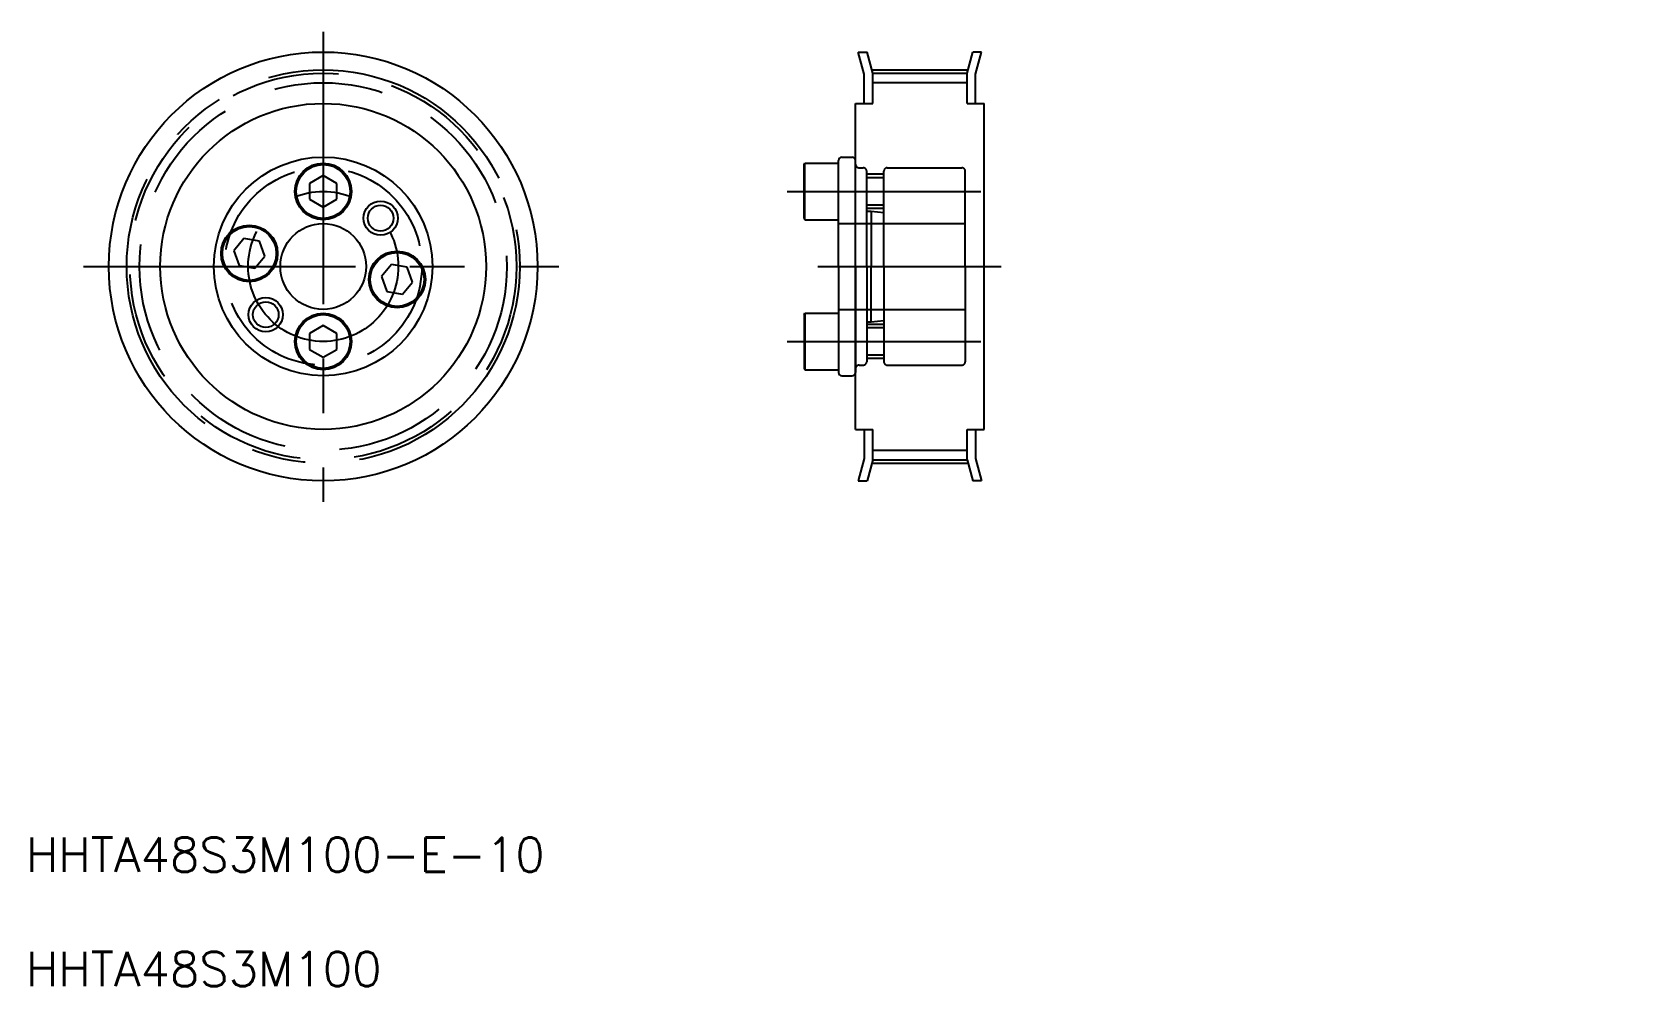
# Model space of a CAD drawing. Extents: x 16 to 201, y 18 to 129.
import ezdxf

# ---------------------------------------------------------------- set-up
doc = ezdxf.new("R2010")
doc.units = 0
doc.header["$PDMODE"] = 1
doc.linetypes.add('CENTER', pattern=[50.8, 31.75, -6.35, 6.35, -6.35])
doc.linetypes.add('DASHED', pattern=[19.05, 12.7, -6.35])
doc.layers.get('0').update_dxf_attribs({"linetype": 'CONTINUOUS'})
doc.layers.add('CENTER', color=1, linetype='CENTER')
doc.styles.add('MISUMI', font='txt.shx')

# ---------------------------------------------------------------- blocks, each defined once
blk = doc.blocks.new('*U5')
at = {"color": 7, "linetype": 'CONTINUOUS', "style": 'MISUMI'}
for s, p in [('HHTA48S3M100-E-10', (15.05, 31.56)), ('HHTA48S3M100', (15.05, 18.23))]:
    blk.add_text(s, height=4, dxfattribs=at).set_placement(p)

msp = doc.modelspace()

# ---------------------------------------------------------------- linework, layer by layer
at = {"color": 7, "linetype": 'CONTINUOUS'}
for p, q in [((112.13, 127.14), (113.17, 127.14)), ((112.83, 124.55), (112.13, 127.14)), ((113.83, 124.68), (113.17, 127.14)), ((124.83, 124.68), (125.49, 127.14)), ((126.52, 127.14), (125.49, 127.14)), ((125.83, 124.55), (126.52, 127.14)), ((112.83, 121.14), (112.83, 124.55)), ((113.83, 124.68), (124.83, 124.68)), ((113.83, 121.14), (113.83, 124.68)), ((124.83, 121.14), (124.83, 124.68)), ((125.83, 121.14), (125.83, 124.55)), ((111.83, 83.14), (111.83, 121.14)), ((111.83, 121.14), (113.83, 121.14)), ((124.83, 121.14), (126.83, 121.14)), ((126.83, 83.14), (126.83, 121.14)), ((105.83, 114.03), (105.92, 114.19)), ((105.83, 107.76), (105.83, 114.03)), ((105.92, 107.59), (105.92, 114.19)), ((105.92, 114.19), (109.83, 114.19)), ((109.83, 102.14), (109.83, 114.49)), ((109.83, 107.59), (109.83, 114.19)), ((110.23, 114.89), (111.43, 114.89)), ((111.83, 102.14), (111.83, 114.49)), ((49.73, 112.74), (48.13, 111.82)), ((48.13, 111.82), (48.13, 109.97)), ((51.33, 111.82), (49.73, 112.74)), ((51.33, 109.97), (51.33, 111.82)), ((109.83, 108.89), (109.83, 112.89)), ((48.13, 109.97), (49.73, 109.05)), ((49.73, 109.05), (51.33, 109.97)), ((105.83, 107.76), (105.92, 107.59)), ((105.92, 107.59), (109.83, 107.59)), ((109.83, 108.32), (109.83, 108.32)), ((40.48, 105.4), (39.29, 103.98)), ((39.29, 103.98), (39.92, 102.25)), ((42.3, 105.08), (40.48, 105.4)), ((42.93, 103.34), (42.3, 105.08)), ((109.83, 105.23), (109.83, 105.23)), ((39.92, 102.25), (41.74, 101.93)), ((41.74, 101.93), (42.93, 103.34)), ((57.71, 102.36), (56.53, 100.95)), ((59.53, 102.04), (57.71, 102.36)), ((60.16, 100.3), (59.53, 102.04)), ((109.83, 102.14), (109.83, 89.79)), ((111.83, 102.14), (111.83, 89.79)), ((56.53, 100.95), (57.16, 99.21)), ((58.98, 98.89), (60.16, 100.3)), ((57.16, 99.21), (58.98, 98.89)), ((105.83, 96.53), (105.92, 96.69)), ((105.83, 96.53), (105.83, 90.26)), ((105.92, 96.69), (109.83, 96.69)), ((105.92, 96.69), (105.92, 90.09)), ((109.83, 96.69), (109.83, 90.09)), ((49.73, 95.24), (48.13, 94.32)), ((51.33, 94.32), (49.73, 95.24)), ((109.83, 95.39), (109.83, 91.39)), ((48.13, 94.32), (48.13, 92.47)), ((51.33, 92.47), (51.33, 94.32)), ((48.13, 92.47), (49.73, 91.55)), ((49.73, 91.55), (51.33, 92.47)), ((105.83, 90.26), (105.92, 90.09)), ((105.92, 90.09), (109.83, 90.09)), ((110.23, 89.39), (111.43, 89.39)), ((111.83, 83.14), (113.83, 83.14)), ((112.83, 83.14), (112.83, 79.74)), ((113.83, 79.61), (113.83, 83.14)), ((124.83, 79.61), (124.83, 83.14)), ((124.83, 83.14), (126.83, 83.14)), ((125.83, 83.14), (125.83, 79.74)), ((112.83, 79.74), (112.13, 77.14)), ((125.83, 79.74), (126.52, 77.14)), ((113.83, 79.61), (113.17, 77.14)), ((113.83, 79.61), (124.83, 79.61)), ((124.83, 79.61), (125.49, 77.14)), ((112.13, 77.14), (113.17, 77.14)), ((126.52, 77.14), (125.49, 77.14))]:
    msp.add_line(p, q, dxfattribs=at)
at = {"color": 3, "linetype": 'CONTINUOUS'}
for p, q in [((113.83, 123.57), (124.83, 123.57)), ((113.83, 80.72), (124.83, 80.72))]:
    msp.add_line(p, q, dxfattribs=at)
at = {"color": 3, "linetype": 'DASHED'}
for p, q in [((112.24, 113.64), (112.73, 113.64)), ((113.13, 102.14), (113.13, 113.24)), ((115.13, 102.14), (115.13, 113.24)), ((115.53, 113.64), (124.23, 113.64)), ((124.63, 102.14), (124.63, 113.24)), ((115.13, 112.89), (113.13, 112.89)), ((115.13, 112.49), (113.13, 112.49)), ((115.13, 109.29), (113.13, 109.29)), ((115.13, 108.89), (113.13, 108.89)), ((113.13, 108.59), (113.63, 108.59)), ((113.63, 108.59), (113.63, 102.14)), ((113.63, 108.59), (115.13, 108.44)), ((109.83, 107.14), (124.63, 107.14)), ((111.83, 107.14), (126.83, 107.14)), ((113.13, 102.14), (113.13, 91.04)), ((113.63, 95.69), (113.63, 102.14)), ((115.13, 102.14), (115.13, 91.04)), ((124.63, 102.14), (124.63, 91.04)), ((109.83, 97.14), (124.63, 97.14)), ((111.83, 97.14), (126.83, 97.14)), ((113.13, 95.69), (113.63, 95.69)), ((115.13, 95.39), (113.13, 95.39)), ((115.13, 94.99), (113.13, 94.99)), ((113.63, 95.69), (115.13, 95.84)), ((115.13, 91.79), (113.13, 91.79)), ((115.13, 91.39), (113.13, 91.39)), ((112.24, 90.64), (112.73, 90.64)), ((115.53, 90.64), (124.23, 90.64))]:
    msp.add_line(p, q, dxfattribs=at)
at = {"color": 7, "linetype": 'CONTINUOUS'}
for centre, radius in [((49.73, 102.14), 25), ((49.73, 102.14), 19), ((49.73, 102.14), 12.75), ((49.73, 110.89), 3.3), ((49.73, 110.89), 3.14), ((56.43, 107.77), 1.5), ((49.73, 102.14), 5), ((58.35, 100.63), 3.3), ((58.35, 100.63), 3.14), ((43.03, 96.52), 1.5), ((49.73, 93.39), 3.3), ((49.73, 93.39), 3.14)]:
    msp.add_circle(centre, radius, dxfattribs=at)
at = {"color": 3, "linetype": 'DASHED'}
for radius in [22.53, 21.42, 11.5]:
    msp.add_circle((49.73, 102.14), radius, dxfattribs=at)
at = {"color": 3}
for centre in [(56.43, 107.77), (43.03, 96.52)]:
    msp.add_circle(centre, 2, dxfattribs=at)
at = {"color": 7}
for radius in [3.3, 3.14]:
    msp.add_circle((41.11, 103.66), radius, dxfattribs=at)
at = {"color": 7, "linetype": 'CONTINUOUS'}
for centre, start, end in [((110.23, 114.49), 90, 180), ((111.43, 114.49), 0, 90), ((110.23, 89.79), 180, 270), ((111.43, 89.79), 270, 0)]:
    msp.add_arc(centre, 0.4, start, end, dxfattribs=at)
at = {"color": 3, "linetype": 'DASHED'}
for centre, radius, start, end in [((112.24, 114.05), 0.41, 180, 270), ((112.73, 113.24), 0.4, 0, 90), ((115.53, 113.24), 0.4, 90, 180), ((124.23, 113.24), 0.4, 0, 90), ((112.73, 91.04), 0.4, 270, 0), ((115.53, 91.04), 0.4, 180, 270), ((124.23, 91.04), 0.4, 270, 0), ((112.24, 90.23), 0.41, 90, 180)]:
    msp.add_arc(centre, radius, start, end, dxfattribs=at)
at = {"color": 7, "linetype": 'CONTINUOUS'}
for p in [(199.34, 126.85), (197.34, 124.35), (200.64, 121.65), (201.14, 121.65), (200.64, 113.05), (201.14, 113.05), (197.34, 110.35), (199.34, 107.85), (197.34, 106.6)]:
    msp.add_point(p, dxfattribs=at)
at = {"layer": 'CENTER', "color": 1, "linetype": 'CENTER'}
for p, q in [((49.73, 129.5), (49.73, 74.69)), ((113.83, 125.06), (124.83, 125.06)), ((103.83, 110.89), (126.43, 110.89)), ((21.75, 102.14), (77.22, 102.14)), ((107.41, 102.14), (128.83, 102.14)), ((103.83, 93.39), (126.43, 93.39)), ((113.83, 79.22), (124.83, 79.22))]:
    msp.add_line(p, q, dxfattribs=at)
for radius in [22.92, 8.75]:
    msp.add_circle((49.73, 102.14), radius, dxfattribs=at)

# ---------------------------------------------------------------- block references
at = {"color": 7, "linetype": 'CONTINUOUS'}
msp.add_blockref('*U5', (0, 0), dxfattribs=at)

doc.saveas('drawing.dxf')
